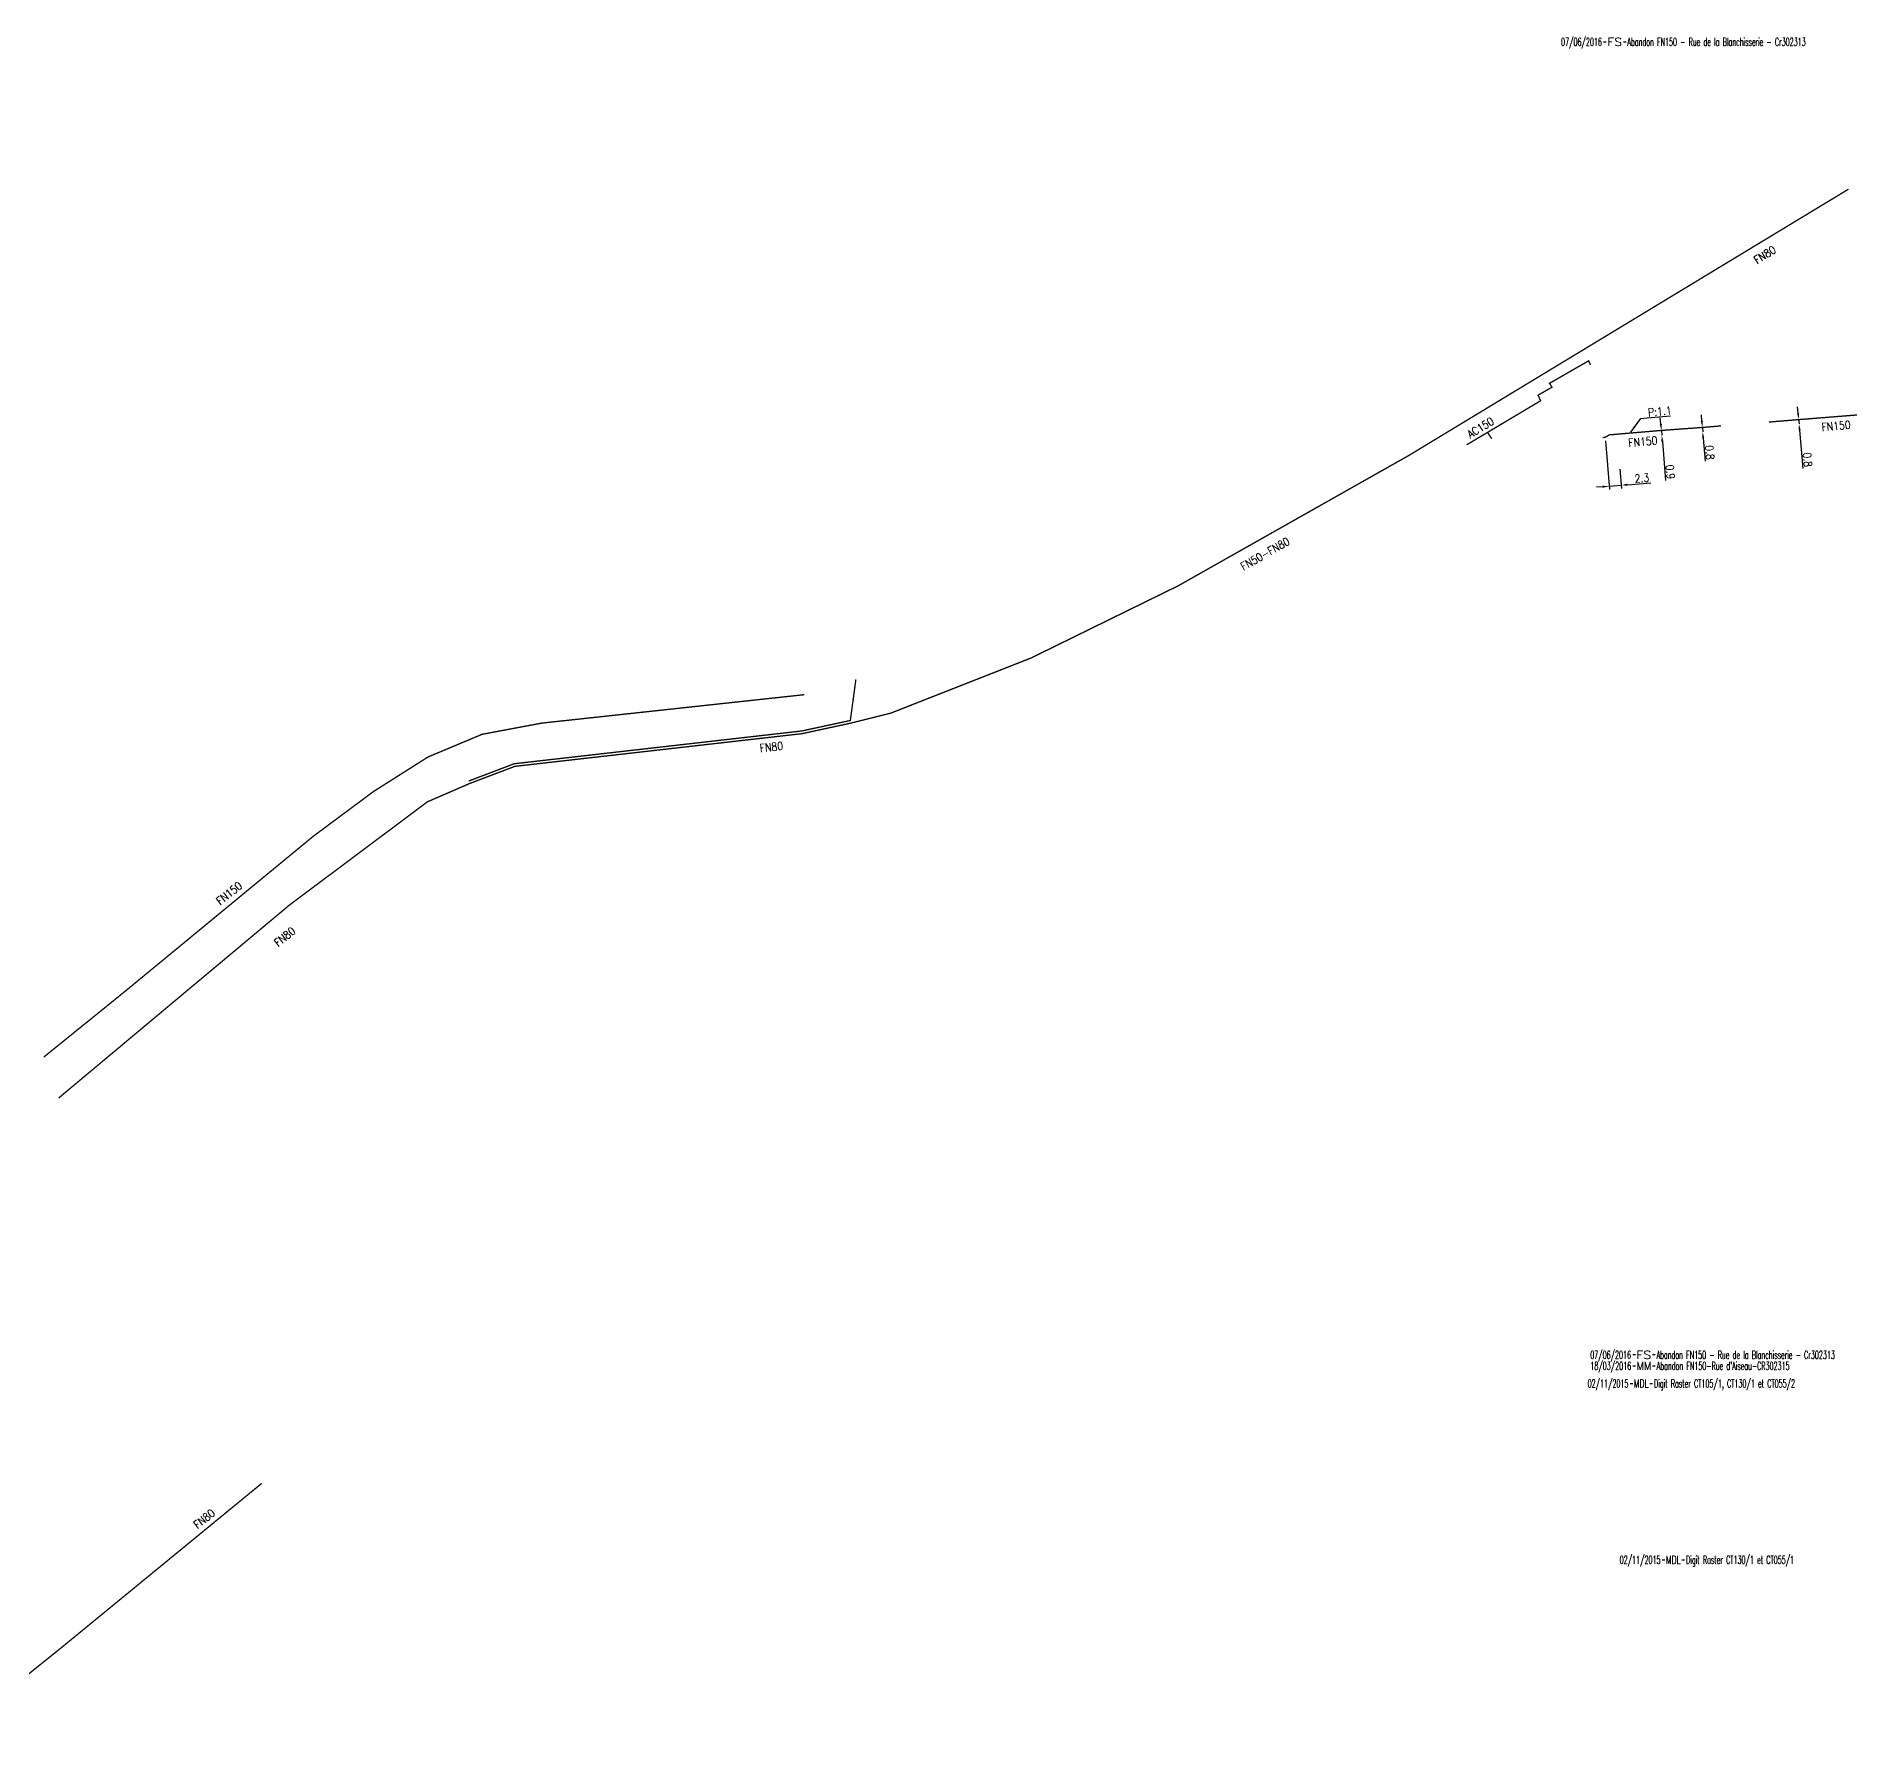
# Model space of a CAD drawing. Header units: millimetres. Extents: x 161000 to 162000, y 120998 to 122000.
# Drawn here: x 161658.8 to 162000.1, y 121447.7 to 121769.3 of the extents above; entities that cross this region are included whole.
import ezdxf
from ezdxf.enums import TextEntityAlignment as Align

# ---------------------------------------------------------------- set-up
doc = ezdxf.new("R2010")
doc.units = ezdxf.units.MM
doc.layers.get('0').update_dxf_attribs({"linetype": 'CONTINUOUS'})
doc.layers.get('Defpoints').update_dxf_attribs({"linetype": 'CONTINUOUS'})
doc.layers.add('L_908', color=5, linetype='CONTINUOUS')
doc.layers.add('L_910', color=7, linetype='CONTINUOUS')
doc.styles.get("Standard").update_dxf_attribs({"font": 'romans.shx', "width": 0.85})
doc.linetypes.add('BP_HS', pattern='A,2,-1,["G",Standard,S=0.85,R=0,X=-0.27,Y=-0.4],-1', length=4)
doc.dimstyles.get("Standard").update_dxf_attribs({"dimtxt": 1.5, "dimasz": 1.2, "dimexe": 0.625, "dimexo": 0.625, "dimgap": 0.25, "dimtad": 1, "dimdec": 1, "dimzin": 0, "dimdsep": 46, "dimtxsty": 'Standard', "dimcen": -0.5, "dimadec": 0, "dimazin": 0, "dimtfac": 1, "dimtdec": 1, "dimtmove": 0, "dimatfit": 3, "dimfxl": 0, "dimtolj": 1, "dimtzin": 0, "dimarcsym": 0})

# ---------------------------------------------------------------- blocks, each defined once
blk = doc.blocks.new('GIS_MODF')
at = {"color": 0, "linetype": 'Continuous', "flags": 128}
for points in [[(-2.18, -0.01), (-1.68, -0.01)], [(1.52, -0.01), (2.02, -0.01)]]:
    blk.add_lwpolyline(points, dxfattribs=at)
at = {"color": 0, "linetype": 'Continuous', "width": 0.5}
blk.add_attdef('DATE', text='', height=1.5, dxfattribs=at).set_placement((-2.5, -0.8), align=Align.RIGHT)
at = {"color": 0, "linetype": 'Continuous', "width": 1.771291}
blk.add_attdef('USER', text='', height=1.5, dxfattribs=at).set_placement((-1.51, -0.8), (1.28, -0.8), align=Align.FIT)
at = {"color": 0, "linetype": 'Continuous', "width": 0.5}
blk.add_attdef('DESC', (2.29, -0.8), '', height=1.5, dxfattribs=at)
blk = doc.blocks.new('*D35')
at = {"layer": 'Defpoints', "color": 0, "linetype": 'Continuous', "transparency": 16777216}
for p in [(161963.35, 121695.39), (161963.43, 121694.5), (161963.43, 121694.5)]:
    blk.add_point(p, dxfattribs=at)
at = {"layer": 'L_908', "color": 0, "linetype": 'Continuous', "lineweight": -2, "transparency": 16777216}
for p, q in [((161963.25, 121696.59), (161963.15, 121697.78)), ((161963.35, 121695.39), (161963.43, 121694.5)), ((161963.53, 121693.3), (161964.15, 121685.98))]:
    blk.add_line(p, q, dxfattribs=at)
at = {"layer": 'L_908', "color": 0, "linetype": 'Continuous', "transparency": 16777216}
for points in [[(161963.45, 121696.61), (161963.05, 121696.57), (161963.35, 121695.39)], [(161963.73, 121693.32), (161963.33, 121693.28), (161963.43, 121694.5)]]:
    blk.add_solid(points, dxfattribs=at)
at = {"layer": 'L_908', "color": 0, "linetype": 'Continuous', "transparency": 16777216, "insert": (161965.02, 121687.61), "char_height": 1.5, "attachment_point": 5, "rotation": 274.8578}
blk.add_mtext('\\A1;0.9', dxfattribs=at)
blk = doc.blocks.new('*D36')
at = {"layer": 'Defpoints', "color": 0, "linetype": 'Continuous', "transparency": 16777216}
for p in [(161952.79, 121694.09), (161955.5, 121688.75), (161955.81, 121685.12)]:
    blk.add_point(p, dxfattribs=at)
at = {"layer": 'L_908', "color": 0, "linetype": 'Continuous', "lineweight": -2, "transparency": 16777216}
for p, q in [((161952.85, 121693.46), (161953.61, 121684.31)), ((161953.56, 121684.93), (161955.81, 121685.12)), ((161955.55, 121688.12), (161955.86, 121684.5)), ((161957, 121685.22), (161961.36, 121685.58)), ((161952.37, 121684.83), (161951.17, 121684.73))]:
    blk.add_line(p, q, dxfattribs=at)
at = {"layer": 'L_908', "color": 0, "linetype": 'Continuous', "transparency": 16777216}
for points in [[(161952.35, 121685.03), (161952.38, 121684.63), (161953.56, 121684.93)], [(161956.98, 121685.42), (161957.02, 121685.02), (161955.81, 121685.12)]]:
    blk.add_solid(points, dxfattribs=at)
at = {"layer": 'L_908', "color": 0, "linetype": 'Continuous', "transparency": 16777216, "insert": (161959.69, 121686.45), "char_height": 1.5, "attachment_point": 5, "rotation": 4.799}
blk.add_mtext('\\A1;2.3', dxfattribs=at)
blk = doc.blocks.new('*D37')
at = {"layer": 'Defpoints', "color": 0, "linetype": 'Continuous', "transparency": 16777216}
for p in [(161989.08, 121697.42), (161989.15, 121696.62), (161989.15, 121696.62)]:
    blk.add_point(p, dxfattribs=at)
at = {"layer": 'L_908', "color": 0, "linetype": 'Continuous', "lineweight": -2, "transparency": 16777216}
for p, q in [((161988.98, 121698.61), (161988.87, 121699.81)), ((161989.08, 121697.42), (161989.15, 121696.62)), ((161989.26, 121695.42), (161989.89, 121688.24))]:
    blk.add_line(p, q, dxfattribs=at)
at = {"layer": 'L_908', "color": 0, "linetype": 'Continuous', "transparency": 16777216}
for points in [[(161989.18, 121698.63), (161988.78, 121698.59), (161989.08, 121697.42)], [(161989.46, 121695.44), (161989.06, 121695.41), (161989.15, 121696.62)]]:
    blk.add_solid(points, dxfattribs=at)
at = {"layer": 'L_908', "color": 0, "linetype": 'Continuous', "transparency": 16777216, "insert": (161990.75, 121689.9), "char_height": 1.5, "attachment_point": 5, "rotation": 275.0318}
blk.add_mtext('\\A1;0.8', dxfattribs=at)
blk = doc.blocks.new('*D38')
at = {"layer": 'Defpoints', "color": 0, "linetype": 'Continuous', "transparency": 16777216}
for p in [(161971.03, 121695.95), (161971.09, 121695.15), (161971.09, 121695.15)]:
    blk.add_point(p, dxfattribs=at)
at = {"layer": 'L_908', "color": 0, "linetype": 'Continuous', "lineweight": -2, "transparency": 16777216}
for p, q in [((161970.93, 121697.15), (161970.84, 121698.34)), ((161971.03, 121695.95), (161971.09, 121695.15)), ((161971.19, 121693.96), (161971.54, 121689.6))]:
    blk.add_line(p, q, dxfattribs=at)
at = {"layer": 'L_908', "color": 0, "linetype": 'Continuous', "transparency": 16777216}
for points in [[(161971.13, 121697.16), (161970.73, 121697.13), (161971.03, 121695.95)], [(161971.39, 121693.97), (161970.99, 121693.94), (161971.09, 121695.15)]]:
    blk.add_solid(points, dxfattribs=at)
at = {"layer": 'L_908', "color": 0, "linetype": 'Continuous', "transparency": 16777216, "insert": (161972.41, 121691.26), "char_height": 1.5, "attachment_point": 5, "rotation": 274.5791}
blk.add_mtext('\\A1;0.8', dxfattribs=at)

msp = doc.modelspace()

# ---------------------------------------------------------------- linework, layer by layer
at = {"layer": 'L_908', "linetype": 'BP_HS', "ltscale": 0.5, "const_width": 0.25, "flags": 128}
for points in [[(161998.43, 121740.63), (161915.96, 121690.67), (161872.78, 121666.26), (161845.19, 121652.72), (161818.92, 121642.39), (161811.35, 121640.5), (161802.28, 121638.54), (161748.45, 121632.41), (161739.99, 121629.2), (161732.04, 121625.75), (161706.18, 121606.39), (161662.97, 121570.25)], [(161926.87, 121692.7), (161940.72, 121700.96), (161940.23, 121701.99), (161942.85, 121703.5), (161942.37, 121704.22), (161949.72, 121708.44), (161950.06, 121707.68)], [(161956.01, 121694.77), (161963.35, 121695.39), (161971.03, 121695.95), (161974.52, 121696.24)], [(162000, 121698.29), (161989.08, 121697.42), (161983.49, 121696.96)], [(161930.77, 121695.03), (161931.18, 121694.39)], [(161931.18, 121694.39), (161931.56, 121693.81)], [(161952.33, 121694.05), (161952.79, 121694.09), (161952.79, 121694.09), (161953.6, 121694.56), (161956.01, 121694.77)], [(161812.37, 121648.7), (161811.33, 121641.01), (161802.2, 121639.04), (161748.33, 121632.9), (161739.81, 121629.66)], [(161660.15, 121577.9), (161675.32, 121590.17), (161675.32, 121590.17), (161710.68, 121619.31), (161710.68, 121619.31), (161710.68, 121619.31), (161721.98, 121627.71), (161732.18, 121634.17), (161742.31, 121638.42), (161753.52, 121640.52), (161802.71, 121645.85), (161802.71, 121645.85), (161802.71, 121645.85), (161802.71, 121645.85)], [(161490.4, 121356.31), (161508.83, 121362.44), (161529.16, 121370.69), (161547.15, 121379.18), (161560.97, 121385.76), (161560.97, 121385.76), (161578.33, 121393.74), (161582.43, 121396.68), (161592.96, 121406.86), (161611.76, 121424.47), (161619.91, 121431.51), (161636.92, 121445.67), (161636.92, 121445.67), (161646.56, 121453.59), (161663.63, 121467.32), (161700.98, 121497.96)]]:
    msp.add_lwpolyline(points, dxfattribs=at)

# ---------------------------------------------------------------- block references
at = {"layer": 'L_910', "ltscale": 0.5}
ref = msp.add_blockref('GIS_MODF', (161954.7, 121768.28), dxfattribs=at)
ref.add_attrib('DATE', '07/06/2016', dxfattribs={"layer": '0', "color": 0, "linetype": 'Continuous', "height": 1.5, "width": 0.5}).set_placement((161952.2, 121767.48), align=Align.RIGHT)
ref.add_attrib('USER', 'FS', dxfattribs={"layer": '0', "color": 0, "linetype": 'Continuous', "height": 1.5, "width": 1.113383}).set_placement((161953.19, 121767.48), (161955.98, 121767.48), align=Align.FIT)
ref.add_attrib('DESC', 'Abandon FN150 - Rue de la Blanchisserie - Cr302313', (161956.99, 121767.48), dxfattribs={"layer": '0', "color": 0, "linetype": 'Continuous', "height": 1.5, "width": 0.5})
ref = msp.add_blockref('GIS_MODF', (161960.16, 121522.12), dxfattribs=at)
ref.add_attrib('DATE', '07/06/2016', dxfattribs={"layer": '0', "color": 0, "linetype": 'Continuous', "height": 1.5, "width": 0.5}).set_placement((161957.66, 121521.32), align=Align.RIGHT)
ref.add_attrib('USER', 'FS', dxfattribs={"layer": '0', "color": 0, "linetype": 'Continuous', "height": 1.5, "width": 1.113383}).set_placement((161958.66, 121521.32), (161961.44, 121521.32), align=Align.FIT)
ref.add_attrib('DESC', 'Abandon FN150 - Rue de la Blanchisserie - Cr302313', (161962.45, 121521.32), dxfattribs={"layer": '0', "color": 0, "linetype": 'Continuous', "height": 1.5, "width": 0.5})
ref = msp.add_blockref('GIS_MODF', (161960.19, 121520.05), dxfattribs=at)
ref.add_attrib('DATE', '18/03/2016', dxfattribs={"layer": '0', "color": 0, "linetype": 'Continuous', "height": 1.5, "width": 0.5}).set_placement((161957.69, 121519.25), align=Align.RIGHT)
ref.add_attrib('USER', 'MM', dxfattribs={"layer": '0', "color": 0, "linetype": 'Continuous', "height": 1.5, "width": 0.885646}).set_placement((161958.69, 121519.25), (161961.47, 121519.25), align=Align.FIT)
ref.add_attrib('DESC', "Abandon FN150-Rue d'Aiseau-CR302315", (161962.48, 121519.25), dxfattribs={"layer": '0', "color": 0, "linetype": 'Continuous', "height": 1.5, "width": 0.5})
ref = msp.add_blockref('GIS_MODF', (161959.68, 121516.74), dxfattribs=at)
ref.add_attrib('DATE', '02/11/2015', dxfattribs={"layer": '0', "color": 0, "linetype": 'Continuous', "height": 1.5, "width": 0.5}).set_placement((161957.18, 121515.94), align=Align.RIGHT)
ref.add_attrib('USER', 'MDL', dxfattribs={"layer": '0', "color": 0, "linetype": 'Continuous', "height": 1.5, "width": 0.638826}).set_placement((161958.18, 121515.94), (161960.96, 121515.94), align=Align.FIT)
ref.add_attrib('DESC', 'Digit Raster CT105/1, CT130/1 et CT055/2', (161961.97, 121515.94), dxfattribs={"layer": '0', "color": 0, "linetype": 'Continuous', "height": 1.5, "width": 0.5})
ref = msp.add_blockref('GIS_MODF', (161965.69, 121483.68), dxfattribs=at)
ref.add_attrib('DATE', '02/11/2015', dxfattribs={"layer": '0', "color": 0, "linetype": 'Continuous', "height": 1.5, "width": 0.5}).set_placement((161963.19, 121482.89), align=Align.RIGHT)
ref.add_attrib('USER', 'MDL', dxfattribs={"layer": '0', "color": 0, "linetype": 'Continuous', "height": 1.5, "width": 0.638826}).set_placement((161964.19, 121482.89), (161966.97, 121482.89), align=Align.FIT)
ref.add_attrib('DESC', 'Digit Raster CT130/1 et CT055/1', (161967.98, 121482.89), dxfattribs={"layer": '0', "color": 0, "linetype": 'Continuous', "height": 1.5, "width": 0.5})

# ---------------------------------------------------------------- texts
at = {"layer": 'L_908', "linetype": 'Continuous', "width": 0.85}
for s, rotation, p in [('FN80', 31.8854, (161981.28, 121726.53)), ('AC150', 31.4617, (161927.53, 121693.86)), ('FN150', 5.229, (161993.44, 121695.24)), ('FN150', 5.229, (161957.23, 121692.3)), ('FN50-FN80', 29.8568, (161885.05, 121669.08)), ('FN80', 6.5031, (161794.45, 121635.05)), ('FN150', 38.4956, (161693.22, 121606.33)), ('FN80', 38.4956, (161704.08, 121598.53))]:
    msp.add_text(s, height=1.5, rotation=rotation, dxfattribs=at).set_placement(p)
at = {"layer": 'L_908', "linetype": 'Continuous', "ltscale": 0.5, "width": 0.85}
msp.add_text('FN80', height=1.5, rotation=38.4769, dxfattribs=at).set_placement((161688.99, 121489.39))
at = {"layer": 'L_908', "linetype": 'Continuous', "insert": (161960.93, 121698.01), "char_height": 1.5, "attachment_point": 7, "rotation": 5.229}
msp.add_mtext('\\A1;P:1.1', dxfattribs=at)

# ---------------------------------------------------------------- dimensions: what is measured, and where the dimension line sits
at = {"layer": 'L_908', "linetype": 'Continuous'}
for base, p1, p2, angle, picture, middle in [((161989.15, 121696.62), (161989.08, 121697.42), (161989.15, 121696.62), 95.0318, '*D37', (161989.75, 121689.81)), ((161963.43, 121694.5), (161963.35, 121695.39), (161963.43, 121694.5), 94.8578, '*D35', (161964.02, 121687.53)), ((161971.09, 121695.15), (161971.03, 121695.95), (161971.09, 121695.15), 94.5791, '*D38', (161971.41, 121691.18))]:
    dim = msp.add_linear_dim(base=base, p1=p1, p2=p2, angle=angle, dimstyle='Standard', dxfattribs=at)
    dim.commit()
    dim.dimension.update_dxf_attribs({"geometry": picture, "text_midpoint": middle, "dimtype": 160})
dim = msp.add_linear_dim(base=(161955.81, 121685.12), p1=(161952.79, 121694.09), p2=(161955.5, 121688.75), angle=184.799, text='2.3', dimstyle='Standard', dxfattribs=at)
dim.commit()
dim.dimension.update_dxf_attribs({"geometry": '*D36', "text_midpoint": (161959.78, 121685.45), "dimtype": 160})

# ---------------------------------------------------------------- leaders
at = {"layer": 'L_908', "linetype": 'Continuous', "annotation_type": 0, "has_hookline": 1, "hookline_direction": 0, "text_width": 4.13, "horizontal_direction": (0.995838, 0.091137, 0)}
msp.add_leader([(161957.62, 121695.09), (161959.51, 121697.63), (161960.7, 121697.74)], dimstyle='Standard', dxfattribs=at)

doc.saveas('drawing.dxf')
